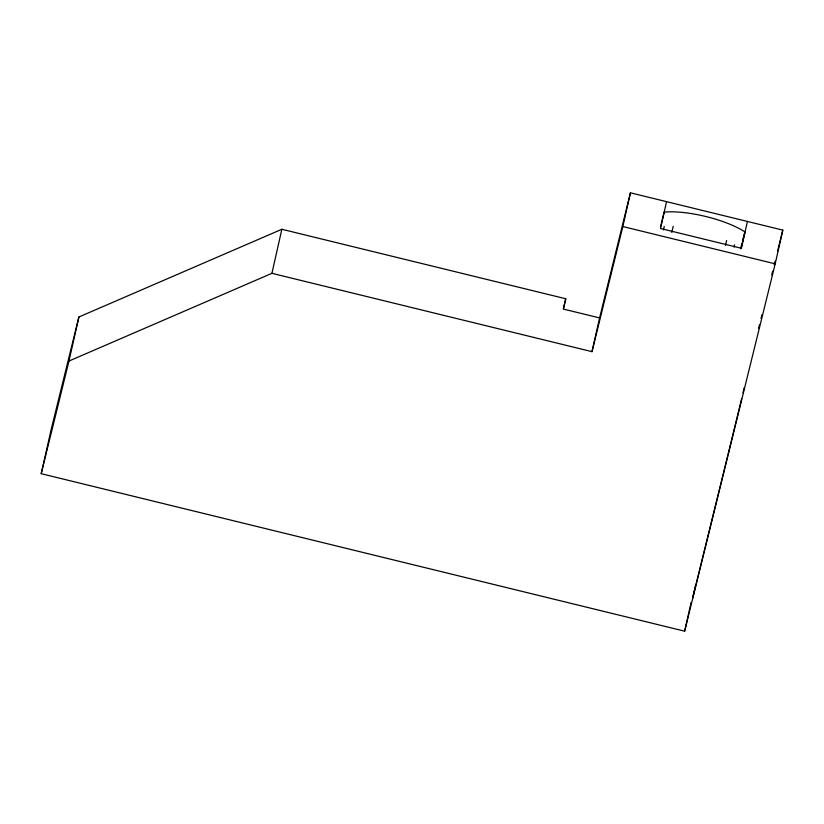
<?xml version="1.0" encoding="UTF-8"?>
<svg xmlns="http://www.w3.org/2000/svg" width="824" height="824" viewBox="0 0 824 824"><rect width="100%" height="100%" fill="white"/><g stroke="black" fill="none" stroke-linecap="round" stroke-linejoin="round"><path stroke-width="1.24" d="M41.2 473.687L51.129 429.634L78.898 316.993L281.849 229.268L565.769 298.762L563.441 309.082L599.594 317.93L591.993 351.663L271.92 273.321L68.969 361.046L41.2 473.687L684.641 631.184L775.199 263.845L782.8 230.112L630.432 192.816L599.594 317.93M68.969 361.046L78.898 316.993M271.92 273.321L281.849 229.268M591.993 351.663L622.831 226.548L630.432 192.816M666.544 201.653L660.498 228.485L741.363 248.282L747.409 221.45M663.444 229.906L664.237 226.415M671.817 232.471L673.208 226.301M725.511 245.408L726.624 240.464M734.071 247.128L734.596 244.8M684.641 631.184L691.12 602.447M695.425 585.833L692.675 598.028L727.767 455.651M741.6 398.929L728.076 454.405M742.97 392.832L744.072 387.96M563.328 308.67L565.769 298.762M660.488 227.094L664.175 212.159A53.529 15.296 13.8 0 1 745.04 231.956L741.054 248.127M740.663 248.817L741.888 243.842M742.506 241.35L744.35 233.892M758.574 328.405L759.491 324.666M761.026 318.445L761.942 314.716M771.758 274.897L772.675 271.168M774.21 264.947L775.137 261.218M777.588 251.258L782.8 230.112M622.831 226.548L775.199 263.845"/></g></svg>
